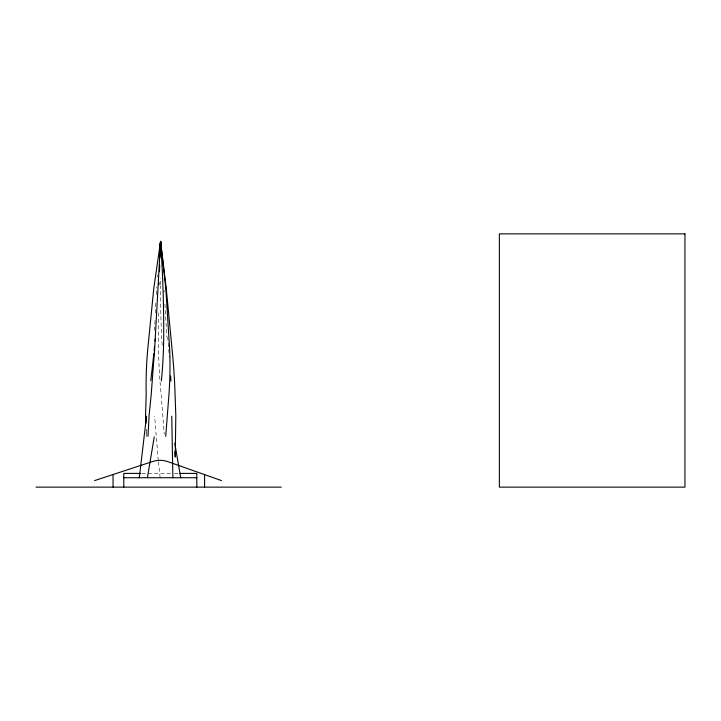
<?xml version="1.0" encoding="UTF-8"?>
<svg xmlns="http://www.w3.org/2000/svg" width="721" height="721" viewBox="0 0 721 721"><rect width="100%" height="100%" fill="white"/><g stroke="black" fill="none" stroke-linecap="round" stroke-linejoin="round"><path stroke-width="0.54" stroke-dasharray="3.6 2.7" d="M158.314 312.833L158.467 350.739A378.309 214.759 84.6 0 0 161.162 394.838L164.226 434.177M141.776 473.409L173.229 473.409M174.347 473.409L178.844 473.409M158.26 460.602L154.636 416.251M158.377 461.665L160.143 477.735M162.216 345.287L161.585 336.887A1327.956 1053.291 84.6 0 1 160.35 285.822M146.372 429.725L146.742 436.322L146.669 429.617M154.618 330.389A1231.162 1017.791 -84 0 1 155.015 320.593M155.357 312.977A1231.162 1017.791 -84 0 1 155.925 302.108M156.367 294.501A1231.162 1017.791 -84 0 1 156.854 286.895M157.529 277.134A1231.162 1017.791 -84 0 1 157.683 274.962M160.341 284.732A1327.956 1053.291 84.6 0 1 160.305 278.225M167.696 336.941A497.418 158.899 84.3 0 1 169.399 358.031M164.028 290.175A1310.49 419.793 86.5 0 1 164.172 292.347M164.929 304.298A1310.49 419.793 86.5 0 1 166.812 336.923"/><path stroke-width="1.08" d="M160.296 246.942L160.558 241.409L166.227 288.139L172.202 350.73A393.828 248.601 84.4 0 1 175.068 394.802L175.816 415.44L175.239 457.096L174.843 451.752M147.994 436.313L149.094 415.431L151.194 394.793A395.55 17.556 -85.7 0 1 154.555 350.712L160.558 241.409L165.794 288.103L169.732 350.703A383.59 356.048 -78.8 0 1 168.939 394.793L165.704 436.322M146.525 416.206L139.315 477.735M154.249 436.881L147.408 477.735M94.595 480.592L152.69 461.494A23.55 23.55 0 0 1 167.398 461.494L221.5 480.592M140.649 473.409L123.805 473.409L123.805 487.135M179.962 473.409L196.815 473.409L196.815 487.135M123.805 477.735L196.815 477.735M36.05 487.135L281.262 487.135M180.719 477.735L174.779 443.289M145.993 423.137L145.552 415.44L146.192 394.802A388.574 369.873 -75.6 0 1 147.607 350.73L153.807 288.13L160.558 241.409A1310.49 419.793 86.5 0 1 160.972 246.816M171.742 416.206L172.878 477.735M204.584 474.625L204.584 487.135M113.062 474.625L113.062 487.135M155.258 338.987A497.841 164.424 -84.2 0 1 155.06 341.078M154.555 346.296A497.841 164.424 -84.2 0 1 154.132 350.478M153.807 353.605A497.841 164.424 -84.2 0 1 150.752 380.652M159.99 257.64A1311.102 434.249 -86.5 0 0 160.558 241.409A1276.152 1273.565 28.8 0 1 163.694 336.968A484.269 482.052 18.6 0 1 161.351 380.931M159.711 265.22A1311.102 434.249 -86.5 0 1 159.449 271.727M158.999 282.578A1311.102 434.249 -86.5 0 1 158.899 284.75M159.548 252.224A1231.162 1017.791 -84 0 1 160.549 241.409A1327.956 1053.291 84.6 0 0 160.468 246.816M161.134 248.979A1310.49 419.793 86.5 0 1 161.378 252.233M170.616 375.911A497.418 158.899 84.3 0 1 170.94 381.157M684.95 233.865L499.365 233.865L499.365 487.135L684.95 487.135L684.95 233.865"/></g></svg>
